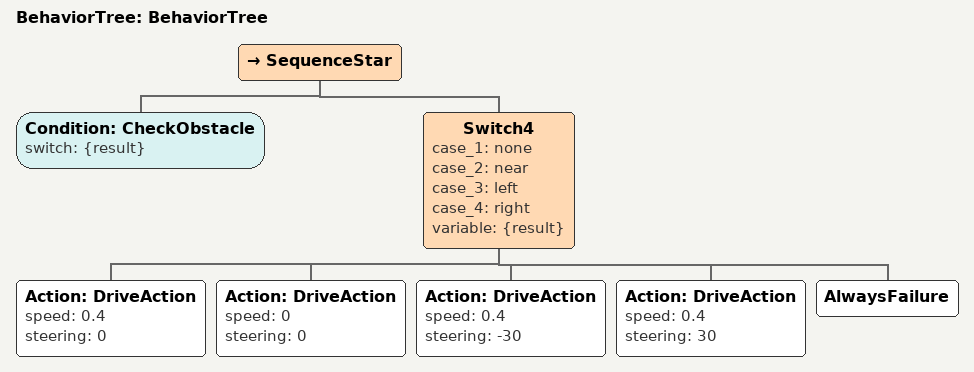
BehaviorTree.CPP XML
<?xml version="1.0"?>
<root main_tree_to_execute="BehaviorTree">
    <BehaviorTree ID="BehaviorTree">
        <SequenceStar>
            <Condition ID="CheckObstacle" switch="{result}"/>
            <Switch4 case_1="none" case_2="near" case_3="left" case_4="right" variable="{result}">
                <Action ID="DriveAction" speed="0.4" steering="0"/>
                <Action ID="DriveAction" speed="0" steering="0"/>
                <Action ID="DriveAction" speed="0.4" steering="-30"/>
                <Action ID="DriveAction" speed="0.4" steering="30"/>
                <AlwaysFailure/>
            </Switch4>
        </SequenceStar>
    </BehaviorTree>
</root>
